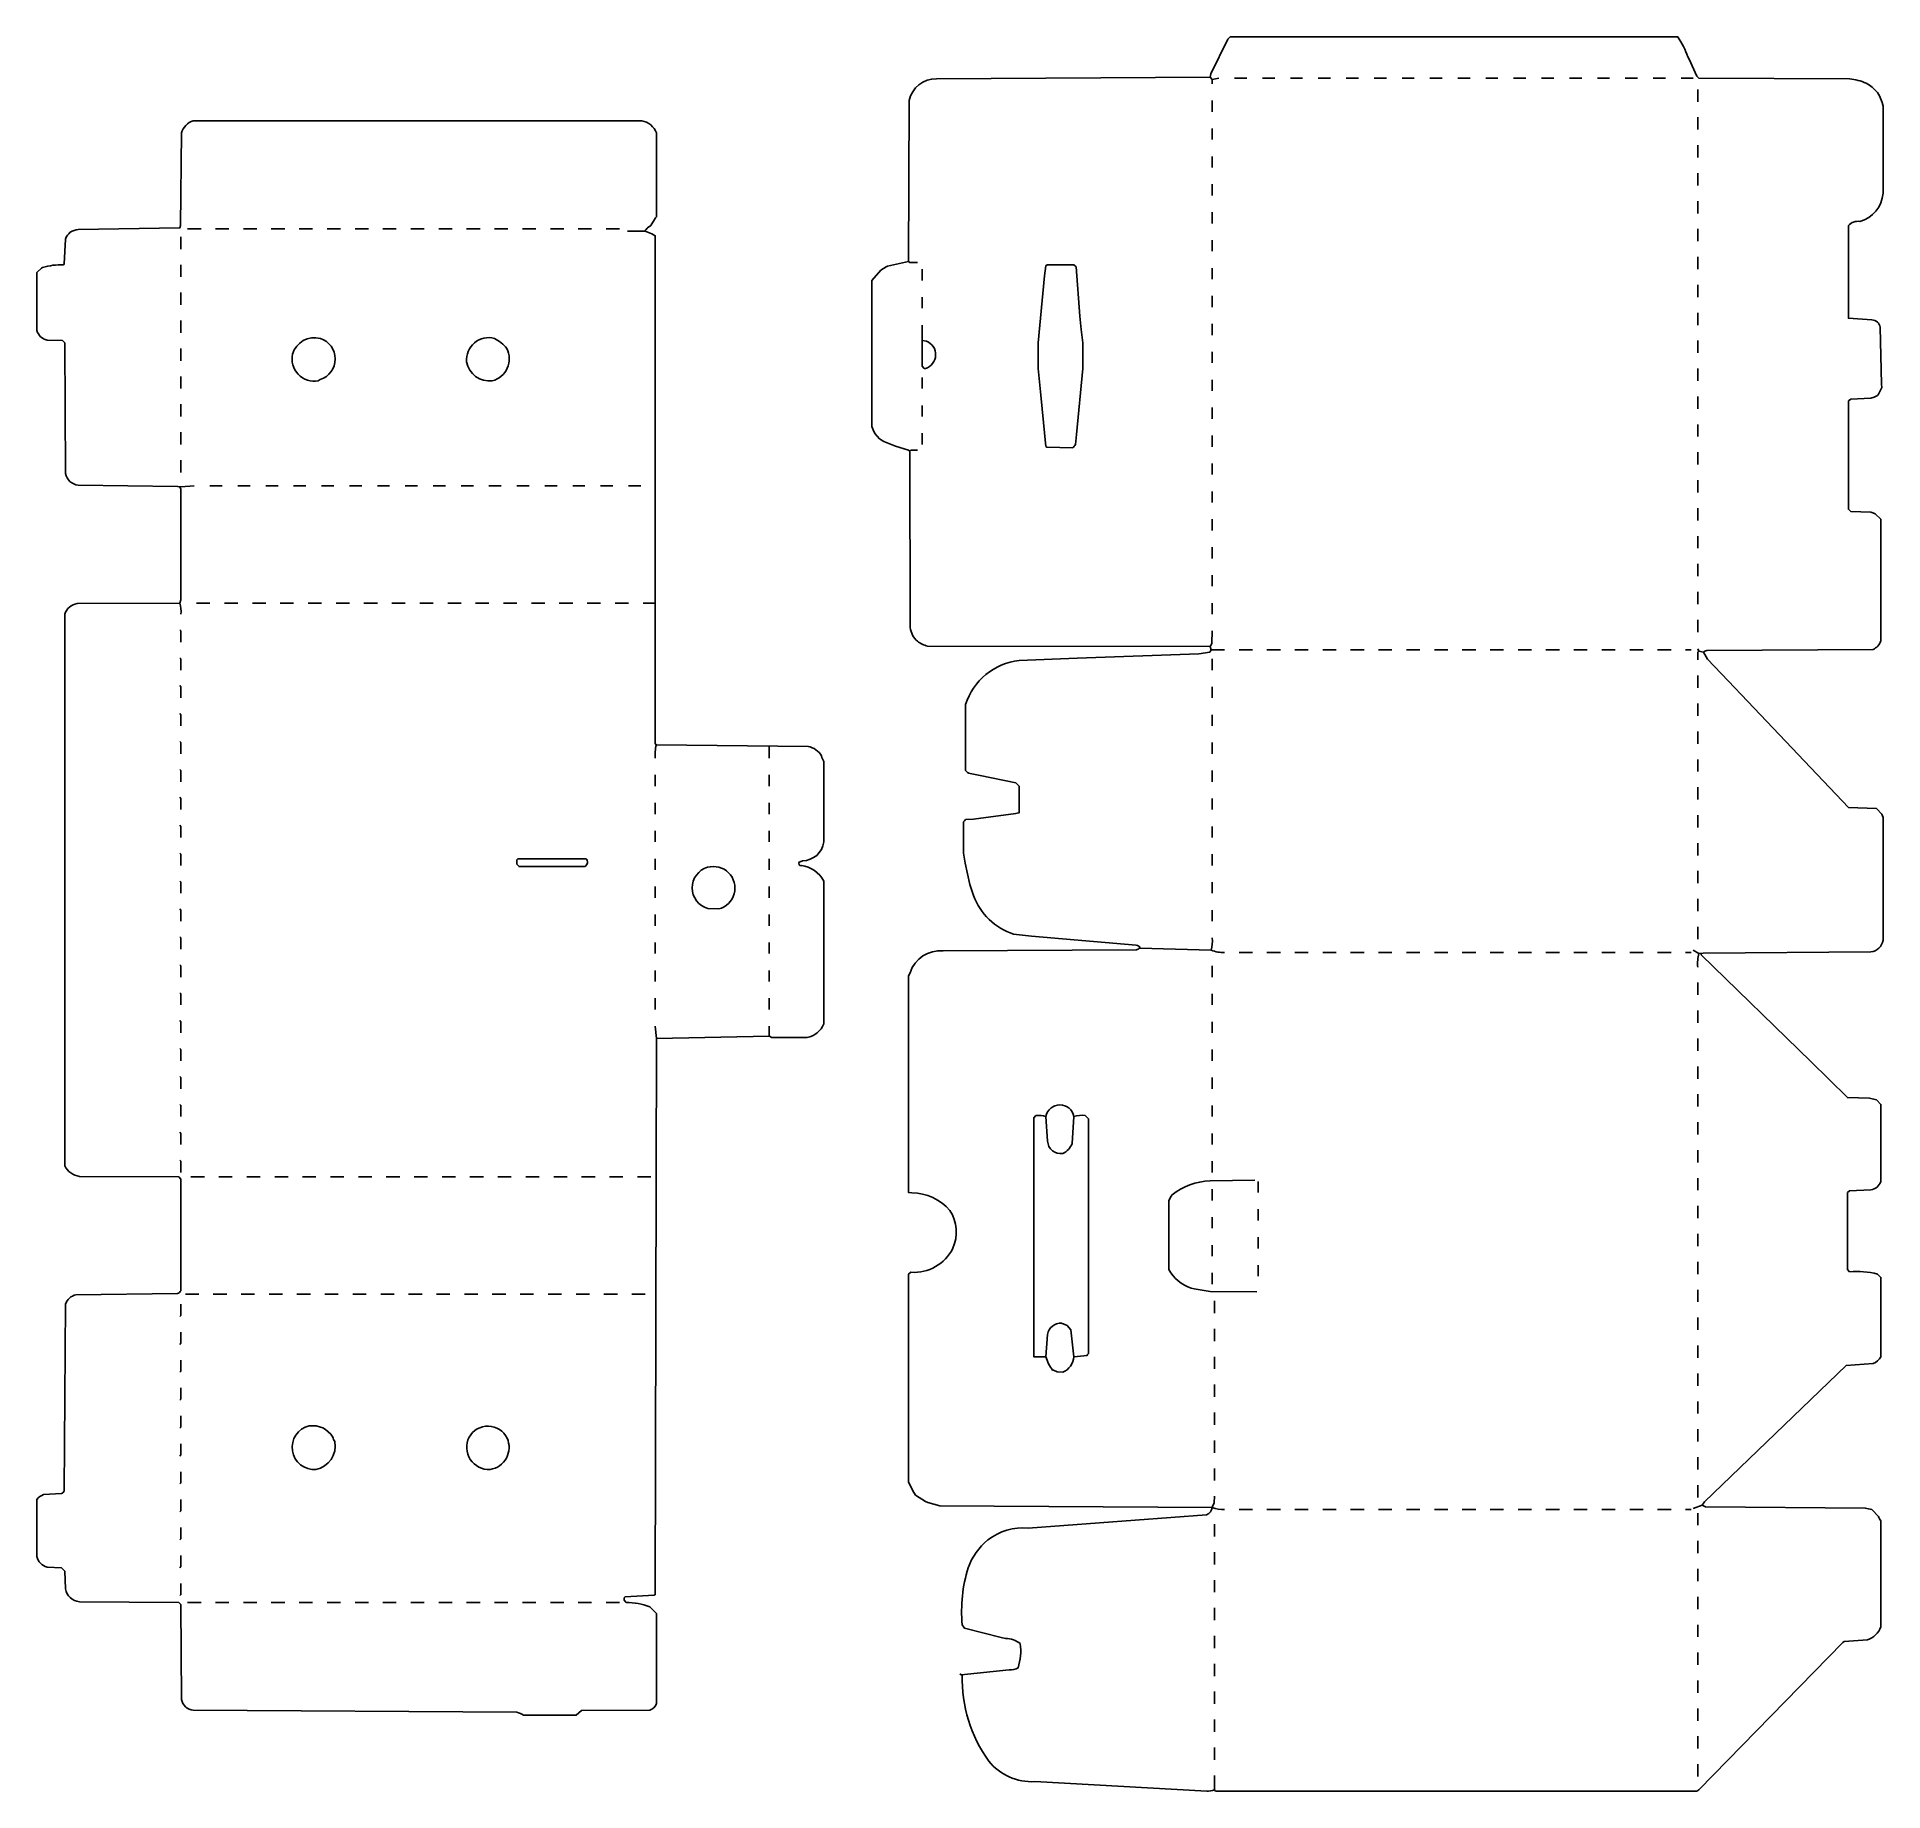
# Model space of a CAD drawing. Extents: x 85 to 1739, y 81 to 1652.
import ezdxf

# ---------------------------------------------------------------- set-up
doc = ezdxf.new("R2010")
doc.units = 0
doc.layers.get('0').update_dxf_attribs({"linetype": 'CONTINUOUS'})

msp = doc.modelspace()

# ---------------------------------------------------------------- linework, layer by layer
at = {"color": 250, "linetype": 'CONTINUOUS'}
for points in [[(1574, 1102), (1578, 1101, -0.141554), (1581.003311, 1102.503355), (1729.996689, 1103.496645, 0.225445), (1737, 1111), (1737, 1220), (1732, 1225), (1729.9, 1225.7), (1728.1, 1226.3), (1710, 1227), (1708, 1229), (1708, 1326), (1710.024862, 1327.527624), (1727.975138, 1328.472376), (1730.9, 1329.3), (1734, 1331), (1735, 1332), (1737.3, 1336.9), (1738, 1338), (1737.490203, 1341.009427), (1736.509797, 1391.990573, 0.374628), (1728.975138, 1398.527624), (1708, 1400), (1708, 1483, -0.275426), (1718.1, 1486.7, 0.318642), (1739, 1512), (1739, 1590, 0.238516), (1723.8, 1610.6, 0.073613), (1708.996351, 1614.503703), (1574, 1615), (1572, 1617), (1565.2, 1632.1), (1564.2, 1634.1, 0.063467), (1555, 1652), (1154, 1652), (1152, 1650), (1136.8, 1619.1), (1136, 1616)], [(866, 1451), (866.496528, 1594.996576, -0.362312), (891.002041, 1614.502058), (1136, 1616), (1138, 1614), (1144, 1615)], [(226, 1250), (214, 1249), (210.994507, 1249.505617), (122.005493, 1250.494383, -0.321411), (110.495727, 1261.004201), (110, 1378), (108, 1380), (94.030973, 1380.464602, -0.280077), (85, 1389), (85, 1441), (89, 1445), (90.088235, 1445.647059, -0.068152), (108.868996, 1447.982533), (109.3, 1448.9), (110.476289, 1470.978351, -0.307841), (122.005375, 1479.505493), (212.978033, 1480.999517), (213.506022, 1483.005881), (214.493978, 1565.994119, -0.251466), (225, 1577), (627, 1577, -0.251441), (640, 1566), (640, 1491), (639.2, 1489.9), (635, 1483), (632, 1481, 0.184026), (630, 1478)], [(639, 1006, -0.094028), (640, 1018), (639, 1019), (639, 1145), (639, 1474), (635.923077, 1475.615385), (630, 1478), (614, 1478)], [(1013, 1284, 0.082992), (1015.554455, 1287.044554), (1016.445545, 1295.955446), (1022, 1355), (1022, 1378), (1020.544828, 1389.962069), (1019.455172, 1402.037931), (1016, 1446), (1014, 1448), (990, 1448), (989, 1447), (987.560976, 1438.04878), (982, 1378), (982, 1355), (984.455172, 1331.037931), (985.544828, 1318.962069), (988.961538, 1285.192308), (989.9, 1284.7), (1013, 1284)], [(878, 1394), (878, 1380), (878, 1357), (880, 1355), (881, 1355, 0.707983), (881.923077, 1379.615385), (878, 1380)], [(337, 1344), (338.9, 1345.2, 0.720345), (339, 1382, 0.403778), (314, 1368, 0.529969), (337, 1344)], [(493, 1344, 0.475135), (506, 1373, 0.102664), (495, 1382, 0.522332), (470, 1361, 0.403609), (493, 1344)], [(1149, 1103), (1137, 1103), (1136, 1106), (883.001961, 1106.498024, -0.118946), (873.846154, 1110.769231, -0.188519), (867.496836, 1123.003125), (867, 1281)], [(214, 1135, 0.088179), (213, 1145), (214, 1148), (214, 1247), (213, 1249)], [(213, 1145), (121.005318, 1144.505434, 0.28473), (110, 1135), (110, 641, 0.250946), (123.005493, 631.494383), (212, 631), (214, 629), (214, 529, -0.087209), (210.994625, 526.494507), (120.005375, 525.505493, 0.256163), (110.497006, 516.997042), (109.502994, 350.002958, -0.232091), (106.972414, 347.468966), (91.027586, 346.531034, 0.151863), (85, 342), (85, 291, 0.268306), (94.032995, 281.461929), (107, 281), (110, 278), (110.468966, 262.027586, 0.328161), (123.005493, 250.494383), (212, 250), (214, 248), (214.494119, 163.005746, 0.337237), (225.001712, 153.498276), (514.9848, 151.515514, -0.09076), (521, 149), (568, 149), (573, 153), (633.992068, 153.491808, 0.226362), (640, 159), (640, 240), (634, 246, 0.07998), (613, 250), (611, 252), (611, 254), (612, 255), (637.981536, 256.480059), (639, 257), (640, 755), (639, 766)], [(1136, 1106, 0.132887), (1137.544828, 1109.037931), (1138, 1120)], [(1149, 832, -0.092033), (1137, 834), (1073, 836), (1073, 837), (1071.1, 838.2), (1069.946154, 838.569231), (975.962069, 846.544828), (960.076923, 848.384615, -0.232893), (924.2, 883.1), (920.7, 892.9), (916.594595, 911.932432), (915, 921), (915, 949), (916, 950), (917, 951), (923.946154, 951.430769), (961.932432, 956.405405), (963.1, 956.7), (965, 957), (965, 981), (962, 984), (929.923077, 990.615385), (921.076923, 992.384615, -0.1794), (917, 995), (917, 1054, -0.296215), (965.018464, 1093.519941), (1016.982192, 1095.480822), (1126.040984, 1099.54918), (1135.807692, 1100.961538), (1137, 1103)], [(1569, 834), (1574, 831), (1577.923077, 831.384615), (1727.996689, 832.496645, 0.335656), (1739, 843), (1739, 953), (1738, 956), (1733, 961), (1708, 962), (1617.750365, 1056.763504), (1600.249635, 1075.236496), (1581.756098, 1094.804878), (1578, 1101)], [(640, 755), (741, 757), (741.9, 756.8), (743, 756), (775, 756, 0.261493), (790, 768), (790, 896, 0.252517), (769.9, 909.8, -0.706644), (768, 913, 0.082763), (770.9, 914.2, 0.37609), (790, 931), (790, 1003, -0.078207), (788, 1008, 0.229253), (775.996324, 1016.503731), (640, 1018)], [(696, 871, 1.006355), (685.9, 908.3, 0.756581), (686.040984, 871.45082), (696, 871)], [(1149, 333, -0.083946), (1138, 335), (894.002058, 336.497925), (883.1, 339.3), (881.1, 340.2), (872, 346), (869.769231, 349.846154), (866, 358), (866, 544), (868.04878, 545.560976, 0.302024), (905.7, 567.1, 0.247422), (903, 601, 0.215138), (868.911765, 616.647059), (866, 617), (866, 811), (867.3, 813.9, -0.350538), (897.002857, 833.50289), (1069.997143, 834.49711, 0.145101), (1073, 836)], [(1569, 334), (1577, 337), (1579, 340), (1706, 462), (1730.1, 463.8, 0.189016), (1737, 470), (1737, 541), (1734, 544, 0.085988), (1709, 546), (1707, 548), (1707, 617), (1709.023691, 618.526185), (1727.976309, 619.473815, 0.285744), (1737, 627), (1737, 696), (1733, 700), (1726.977376, 701.524887), (1707, 702), (1674.24231, 734.249882), (1576, 830), (1576, 831)], [(1573, 819, -0.094028), (1574, 831)], [(1004, 652, 0.207737), (1012.522642, 661.020755), (1014, 685, 0.843663), (989, 685), (990.476289, 663.021649, 0.448629), (1004, 652)], [(989, 470), (978, 470), (978, 684), (980, 686, -0.120401), (989, 685)], [(1014, 470), (1025.837838, 470.972973), (1026.3, 471.9), (1027, 473), (1027, 683), (1024, 686, 0.127314), (1014, 685)], [(1178, 528), (1136.011351, 528.488108), (1121.911765, 530.647059), (1119.088235, 531.352941, -0.179845), (1099, 548), (1099, 610), (1101.2, 613.9), (1102, 615, -0.155184), (1136.011891, 627.512485), (1176, 628)], [(1004, 456, 0.277731), (1014, 470), (1011.230769, 494.153846), (1008, 498), (1003, 500, 0.395237), (990.472376, 489.975138), (989, 470, 0.116477), (995, 458), (995.9, 457.8), (999.067568, 456.405405), (1004, 456)], [(335, 369, 0.402637), (352, 394, -0.120666), (350, 398, 0.301972), (329, 408, 0.92886), (335, 369)], [(491, 369, 0.499455), (506.2, 397.1, 0.605318), (472.2, 397.9, 0.57976), (491, 369)], [(912, 186), (913, 185), (956.06, 189.58, 0.140254), (964.1, 191.3, 0.108081), (966, 213, 0.165154), (952.911765, 217.647059), (948.911765, 218.647059), (916, 227), (914, 230, -0.098498), (919.3, 280.9, -0.132688), (937, 306, -0.184929), (973.035294, 316.541176), (1132.964706, 328.458824, 0.277745), (1138, 335), (1138.2, 335.9), (1139.58, 339.06), (1140, 345)], [(914, 185, 0.162952), (937.76, 107.82, 0.245166), (979.024862, 89.472376), (1133, 81, 0.097115), (1140, 82), (1141, 81), (1572, 81), (1573.9, 82.2), (1703, 214), (1704, 215), (1724.977376, 216.475113, 0.233087), (1737, 228), (1737, 323, -0.120666), (1735, 327), (1729, 333), (1725.911765, 333.647059), (1723.088235, 334.352941), (1580.003472, 335.496479), (1577, 337)]]:
    msp.add_lwpolyline(points, format="xyb", dxfattribs=at)
for points in [[(1138, 1610), (1138, 1614)], [(1158, 1615), (1169, 1615)], [(1183, 1615), (1194, 1615)], [(1208, 1615), (1219, 1615)], [(1233, 1615), (1244, 1615)], [(1258, 1615), (1269, 1615)], [(1283, 1615), (1294, 1615)], [(1308, 1615), (1319, 1615)], [(1333, 1615), (1344, 1615)], [(1358, 1615), (1369, 1615)], [(1383, 1615), (1394, 1615)], [(1408, 1615), (1419, 1615)], [(1433, 1615), (1444, 1615)], [(1458, 1615), (1469, 1615)], [(1483, 1615), (1494, 1615)], [(1508, 1615), (1519, 1615)], [(1533, 1615), (1544, 1615)], [(1558, 1615), (1569, 1615)], [(1573, 1594), (1573, 1605)], [(1138, 1585), (1138, 1595)], [(1573, 1569), (1573, 1580)], [(1138, 1560), (1138, 1570)], [(1573, 1544), (1573, 1555)], [(1138, 1535), (1138, 1545)], [(1573, 1519), (1573, 1530)], [(1138, 1510), (1138, 1520)], [(1138, 1485), (1138, 1495)], [(1573, 1494), (1573, 1505)], [(220, 1480), (232, 1480)], [(245, 1480), (257, 1480)], [(270, 1480), (282, 1480)], [(295, 1480), (307, 1480)], [(320, 1480), (332, 1480)], [(345, 1480), (357, 1480)], [(370, 1480), (382, 1480)], [(395, 1480), (407, 1480)], [(420, 1480), (432, 1480)], [(445, 1480), (457, 1480)], [(470, 1480), (482, 1480)], [(495, 1480), (507, 1480)], [(520, 1480), (532, 1480)], [(545, 1480), (557, 1480)], [(570, 1480), (582, 1480)], [(595, 1480), (607, 1480)], [(1573, 1469), (1573, 1480)], [(1138, 1460), (1138, 1470)], [(874, 1450), (867, 1450), (866, 1451), (847.1, 1446.7), (845.9, 1446.2), (841, 1443), (833, 1434), (833, 1303), (834.3, 1300.1), (835.8, 1296.9), (840, 1292), (843.9, 1289.8), (854.088235, 1285.352941), (865.9, 1281.8), (867, 1281), (868, 1282), (874, 1282)], [(878, 1434), (878, 1444)], [(1138, 1435), (1138, 1445)], [(1573, 1444), (1573, 1455)], [(1573, 1419), (1573, 1430)], [(878, 1409), (878, 1419)], [(1138, 1410), (1138, 1420)], [(1138, 1385), (1138, 1395)], [(1573, 1394), (1573, 1405)], [(1573, 1369), (1573, 1380)], [(1138, 1360), (1138, 1370)], [(878, 1337), (878, 1347)], [(1138, 1335), (1138, 1345)], [(1573, 1344), (1573, 1355)], [(1573, 1319), (1573, 1330)], [(878, 1312), (878, 1322)], [(1138, 1310), (1138, 1320)], [(878, 1287), (878, 1297)], [(1138, 1285), (1138, 1295)], [(1573, 1294), (1573, 1305)], [(1573, 1269), (1573, 1280)], [(1138, 1260), (1138, 1270)], [(240, 1250), (251, 1250)], [(265, 1250), (276, 1250)], [(290, 1250), (301, 1250)], [(315, 1250), (326, 1250)], [(340, 1250), (351, 1250)], [(365, 1250), (376, 1250)], [(390, 1250), (401, 1250)], [(415, 1250), (426, 1250)], [(440, 1250), (451, 1250)], [(465, 1250), (476, 1250)], [(490, 1250), (501, 1250)], [(515, 1250), (526, 1250)], [(540, 1250), (551, 1250)], [(565, 1250), (576, 1250)], [(590, 1250), (601, 1250)], [(615, 1250), (626, 1250)], [(1138, 1235), (1138, 1245)], [(1573, 1244), (1573, 1255)], [(1573, 1219), (1573, 1230)], [(1138, 1210), (1138, 1220)], [(1138, 1185), (1138, 1195)], [(1573, 1194), (1573, 1205)], [(1573, 1169), (1573, 1180)], [(1138, 1160), (1138, 1170)], [(228, 1145), (240, 1145)], [(253, 1145), (265, 1145)], [(278, 1145), (290, 1145)], [(303, 1145), (315, 1145)], [(328, 1145), (340, 1145)], [(353, 1145), (365, 1145)], [(378, 1145), (390, 1145)], [(403, 1145), (415, 1145)], [(428, 1145), (440, 1145)], [(453, 1145), (465, 1145)], [(478, 1145), (490, 1145)], [(503, 1145), (515, 1145)], [(528, 1145), (540, 1145)], [(553, 1145), (565, 1145)], [(578, 1145), (590, 1145)], [(603, 1145), (615, 1145)], [(628, 1145), (639, 1145)], [(1138, 1135), (1138, 1145)], [(1573, 1144), (1573, 1155)], [(1573, 1119), (1573, 1130)], [(1138, 1085), (1138, 1095)], [(1162, 1103), (1174, 1103)], [(1187, 1103), (1199, 1103)], [(1212, 1103), (1224, 1103)], [(1237, 1103), (1249, 1103)], [(1262, 1103), (1274, 1103)], [(1287, 1103), (1299, 1103)], [(1312, 1103), (1324, 1103)], [(1337, 1103), (1349, 1103)], [(1362, 1103), (1374, 1103)], [(1387, 1103), (1399, 1103)], [(1412, 1103), (1424, 1103)], [(1437, 1103), (1449, 1103)], [(1462, 1103), (1474, 1103)], [(1487, 1103), (1499, 1103)], [(1512, 1103), (1524, 1103)], [(1537, 1103), (1549, 1103)], [(1562, 1103), (1567, 1103)], [(1573, 1094), (1573, 1101), (1574, 1102), (1573, 1104)], [(1573, 1069), (1573, 1080)], [(1138, 1060), (1138, 1070)], [(1138, 1035), (1138, 1045)], [(1573, 1044), (1573, 1055)], [(1573, 1019), (1573, 1030)], [(741, 1006), (741, 1017)], [(1138, 1010), (1138, 1020)], [(1138, 985), (1138, 995)], [(1573, 994), (1573, 1005)], [(639, 981), (639, 991)], [(741, 981), (741, 991)], [(1573, 969), (1573, 980)], [(639, 956), (639, 966)], [(741, 956), (741, 966)], [(1138, 960), (1138, 970)], [(1138, 935), (1138, 945)], [(1573, 944), (1573, 955)], [(639, 931), (639, 941)], [(741, 931), (741, 941)], [(1573, 919), (1573, 930)], [(639, 906), (639, 916)], [(741, 906), (741, 916)], [(1138, 910), (1138, 920)], [(1138, 885), (1138, 895)], [(1573, 894), (1573, 905)], [(639, 881), (639, 891)], [(741, 881), (741, 891)], [(1573, 869), (1573, 880)], [(639, 856), (639, 866)], [(741, 856), (741, 866)], [(1138, 860), (1138, 870)], [(1573, 844), (1573, 855)], [(639, 831), (639, 841)], [(741, 831), (741, 841)], [(1162, 832), (1174, 832)], [(1187, 832), (1199, 832)], [(1212, 832), (1224, 832)], [(1237, 832), (1249, 832)], [(1262, 832), (1274, 832)], [(1287, 832), (1299, 832)], [(1312, 832), (1324, 832)], [(1337, 832), (1349, 832)], [(1362, 832), (1374, 832)], [(1387, 832), (1399, 832)], [(1412, 832), (1424, 832)], [(1437, 832), (1449, 832)], [(1462, 832), (1474, 832)], [(1487, 832), (1499, 832)], [(1512, 832), (1524, 832)], [(1537, 832), (1549, 832)], [(1562, 832), (1567, 832)], [(639, 806), (639, 816)], [(741, 806), (741, 816)], [(1138, 810), (1138, 820)], [(1138, 785), (1138, 795)], [(1573, 794), (1573, 805)], [(639, 781), (639, 791)], [(741, 781), (741, 791)], [(1573, 769), (1573, 780)], [(741, 757), (741, 766)], [(1138, 760), (1138, 770)], [(1138, 735), (1138, 745)], [(1573, 744), (1573, 755)], [(1573, 719), (1573, 730)], [(1138, 710), (1138, 720)], [(1138, 685), (1138, 695)], [(1573, 694), (1573, 705)], [(1573, 669), (1573, 680)], [(1138, 660), (1138, 670)], [(1573, 644), (1573, 655)], [(223, 631), (235, 631)], [(248, 631), (260, 631)], [(273, 631), (285, 631)], [(298, 631), (310, 631)], [(323, 631), (335, 631)], [(348, 631), (360, 631)], [(373, 631), (385, 631)], [(398, 631), (410, 631)], [(423, 631), (435, 631)], [(448, 631), (460, 631)], [(473, 631), (485, 631)], [(498, 631), (510, 631)], [(523, 631), (535, 631)], [(548, 631), (560, 631)], [(573, 631), (585, 631)], [(598, 631), (610, 631)], [(623, 631), (635, 631)], [(1138, 635), (1138, 645)], [(1573, 619), (1573, 630)], [(1138, 610), (1138, 620)], [(1179, 617), (1179, 627)], [(1179, 592), (1179, 602)], [(1573, 594), (1573, 605)], [(1138, 585), (1138, 595)], [(1573, 569), (1573, 580)], [(1138, 560), (1138, 570)], [(1179, 567), (1179, 577)], [(1179, 542), (1179, 552)], [(1573, 544), (1573, 555)], [(1138, 535), (1138, 545)], [(1573, 519), (1573, 530)], [(218, 526), (230, 526)], [(243, 526), (255, 526)], [(268, 526), (280, 526)], [(293, 526), (305, 526)], [(318, 526), (330, 526)], [(343, 526), (355, 526)], [(368, 526), (380, 526)], [(393, 526), (405, 526)], [(418, 526), (430, 526)], [(443, 526), (455, 526)], [(468, 526), (480, 526)], [(493, 526), (505, 526)], [(518, 526), (530, 526)], [(543, 526), (555, 526)], [(568, 526), (580, 526)], [(593, 526), (605, 526)], [(618, 526), (630, 526)], [(1573, 494), (1573, 505)], [(1573, 469), (1573, 480)], [(1573, 444), (1573, 455)], [(1573, 419), (1573, 430)], [(1573, 394), (1573, 405)], [(1573, 369), (1573, 380)], [(1573, 344), (1573, 355)], [(1162, 333), (1174, 333)], [(1187, 333), (1199, 333)], [(1212, 333), (1224, 333)], [(1237, 333), (1249, 333)], [(1262, 333), (1274, 333)], [(1287, 333), (1299, 333)], [(1312, 333), (1324, 333)], [(1337, 333), (1349, 333)], [(1362, 333), (1374, 333)], [(1387, 333), (1399, 333)], [(1412, 333), (1424, 333)], [(1437, 333), (1449, 333)], [(1462, 333), (1474, 333)], [(1487, 333), (1499, 333)], [(1512, 333), (1524, 333)], [(1537, 333), (1549, 333)], [(1562, 333), (1567, 333)], [(1573, 319), (1573, 330)], [(1573, 294), (1573, 305)], [(1573, 269), (1573, 280)], [(220, 250), (232, 250)], [(245, 250), (257, 250)], [(270, 250), (282, 250)], [(295, 250), (307, 250)], [(320, 250), (332, 250)], [(345, 250), (357, 250)], [(370, 250), (382, 250)], [(395, 250), (407, 250)], [(420, 250), (432, 250)], [(445, 250), (457, 250)], [(470, 250), (482, 250)], [(495, 250), (507, 250)], [(520, 250), (532, 250)], [(545, 250), (557, 250)], [(570, 250), (582, 250)], [(595, 250), (607, 250)], [(1573, 244), (1573, 255)], [(1573, 219), (1573, 230)], [(1573, 194), (1573, 205)], [(1573, 169), (1573, 180)], [(1573, 144), (1573, 155)], [(1573, 119), (1573, 130)], [(1573, 94), (1573, 105)]]:
    msp.add_lwpolyline(points, dxfattribs=at)
at = {"color": 251, "linetype": 'CONTINUOUS'}
for points in [[(214, 1462), (214, 1473)], [(214, 1437), (214, 1448)], [(214, 1412), (214, 1423)], [(214, 1387), (214, 1398)], [(214, 1362), (214, 1373)], [(214, 1337), (214, 1348)], [(214, 1312), (214, 1323)], [(214, 1287), (214, 1298)], [(214, 1262), (214, 1273)], [(214, 1110), (214, 1120), (213, 1121)], [(214, 1085), (214, 1095), (213, 1096)], [(214, 1060), (214, 1070), (213, 1071)], [(214, 1035), (214, 1045), (213, 1046)], [(214, 1010), (214, 1020), (213, 1021)], [(214, 985), (214, 995), (213, 996)], [(214, 960), (214, 970), (213, 971)], [(214, 935), (214, 945), (213, 946)], [(214, 910), (214, 920), (213, 921)], [(214, 885), (214, 895), (213, 896)], [(214, 860), (214, 870), (213, 871)], [(214, 835), (214, 845), (213, 846)], [(214, 810), (214, 820), (213, 821)], [(214, 785), (214, 795), (213, 796)], [(214, 760), (214, 770), (213, 771)], [(214, 735), (214, 745), (213, 746)], [(214, 710), (214, 720), (213, 721)], [(214, 685), (214, 695), (213, 696)], [(214, 660), (214, 670), (213, 671)], [(214, 635), (214, 645), (213, 646)], [(1140, 509), (1140, 520)], [(1140, 484), (1140, 495)], [(1140, 459), (1140, 470)], [(1140, 434), (1140, 445)], [(1140, 409), (1140, 420)], [(1140, 384), (1140, 395)], [(1140, 359), (1140, 370)], [(1140, 309), (1140, 320)], [(1140, 284), (1140, 295)], [(1140, 259), (1140, 270)], [(1140, 234), (1140, 245)], [(1140, 209), (1140, 220)], [(1140, 184), (1140, 195)], [(1140, 159), (1140, 170)], [(1140, 134), (1140, 145)], [(1140, 109), (1140, 120)], [(1140, 82), (1140, 95)]]:
    msp.add_lwpolyline(points, dxfattribs=at)
at = {"color": 27, "linetype": 'CONTINUOUS'}
for points in [[(576, 909, 0.47758), (577, 916), (516, 916), (515, 915), (515, 911), (517, 909), (576, 909)], [(1137, 834, 0.079254), (1138, 845)]]:
    msp.add_lwpolyline(points, format="xyb", dxfattribs=at)
at = {"color": 252, "linetype": 'CONTINUOUS'}
for points in [[(213, 506), (214, 507), (214, 517)], [(213, 481), (214, 482), (214, 492)], [(213, 456), (214, 457), (214, 467)], [(213, 431), (214, 432), (214, 442)], [(213, 406), (214, 407), (214, 417)], [(213, 381), (214, 382), (214, 392)], [(213, 356), (214, 357), (214, 367)], [(213, 331), (214, 332), (214, 342)], [(213, 306), (214, 307), (214, 317)], [(213, 281), (214, 282), (214, 292)], [(213, 256), (214, 257), (214, 267)]]:
    msp.add_lwpolyline(points, dxfattribs=at)

doc.saveas('drawing.dxf')
